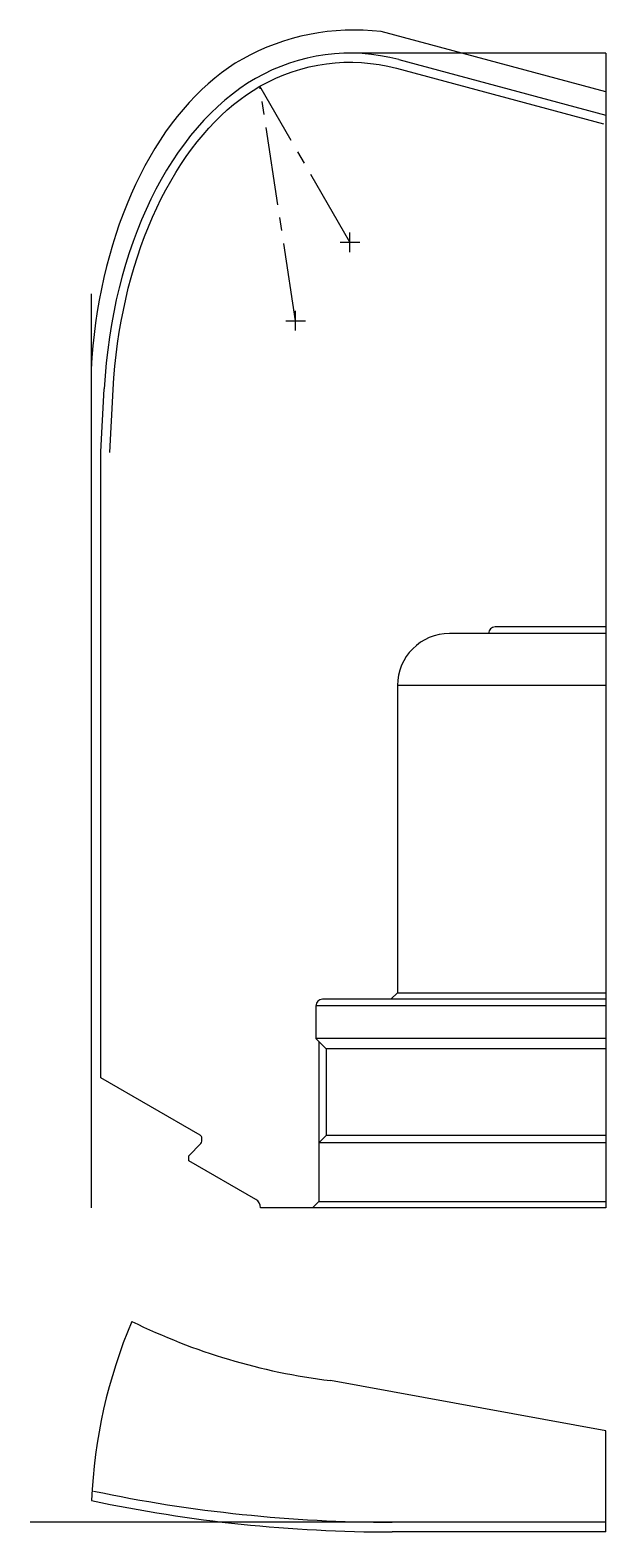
# Model space of a CAD drawing. Header units: inches. Extents: x 142.4 to 229.7, y -55.2 to 11.6.
# Drawn here: x 158.92 to 164.44, y -19.18 to -4.78 of the extents above; entities that cross this region are included whole.
import ezdxf

# ---------------------------------------------------------------- set-up
doc = ezdxf.new("R2010")
doc.units = ezdxf.units.IN
doc.header["$MEASUREMENT"] = 0
doc.linetypes.add('CENTER2', pattern=[1.125, 0.75, -0.125, 0.125, -0.125])
doc.layers.add('CLine', color=5, linetype='CENTER2')

# ---------------------------------------------------------------- blocks, each defined once
blk = doc.blocks.new('CMark')
at = {"layer": 'CLine'}
for p, q in [((-0.094, 0), (0.094, 0)), ((0, 0.094), (0, -0.094))]:
    blk.add_line(p, q, dxfattribs=at)

msp = doc.modelspace()

# ---------------------------------------------------------------- linework, layer by layer
for p, q in [((164.44254, -5.00584), (161.9875, -5.00584)), ((164.44254, -5.00584), (164.44254, -16.07524)), ((162.45661, -5.0676), (164.44254, -5.59973)), ((159.50504, -7.31174), (159.50504, -16.07524)), ((159.59879, -8.82843), (159.631, -8.22384)), ((159.59879, -14.82843), (159.59879, -8.82843)), ((164.44254, -10.50584), (163.38004, -10.50584)), ((163.31754, -10.56834), (162.94254, -10.56834)), ((164.44254, -10.56834), (163.31754, -10.56834)), ((164.44254, -11.06834), (162.44254, -11.06834)), ((162.44254, -11.06834), (162.44254, -14.01274)), ((162.38004, -14.07524), (161.72379, -14.07524)), ((162.44254, -14.01274), (162.38004, -14.07524)), ((164.44254, -14.07524), (162.38004, -14.07524)), ((162.44254, -14.01274), (164.44254, -14.01274)), ((164.44254, -14.13774), (161.66129, -14.13774)), ((161.66129, -14.13774), (161.66129, -14.45024)), ((164.44254, -14.45024), (161.66129, -14.45024)), ((161.66129, -14.45024), (161.76019, -14.54914)), ((161.69254, -15.44774), (161.69254, -14.48149)), ((164.44254, -14.54914), (161.76019, -14.54914)), ((161.76019, -14.54914), (161.76019, -15.38009)), ((160.55192, -15.37872), (159.59879, -14.82843)), ((161.76019, -15.38009), (161.69004, -15.45024)), ((164.44254, -15.38009), (161.76019, -15.38009)), ((160.44254, -15.57524), (160.55839, -15.45939)), ((160.56754, -15.43729), (160.56754, -15.40578)), ((164.44254, -15.45024), (161.69004, -15.45024)), ((161.69004, -15.45024), (161.69004, -16.01274)), ((160.44254, -15.62418), (160.44254, -15.57524)), ((161.08317, -15.99405), (160.44254, -15.62418)), ((161.62754, -16.07524), (161.13004, -16.07524)), ((161.69004, -16.01274), (161.62754, -16.07524)), ((164.44254, -16.07524), (161.62754, -16.07524)), ((161.69004, -16.01274), (164.44254, -16.01274)), ((164.44254, -18.21325), (161.79948, -17.73025)), ((164.44254, -19.182), (164.44254, -18.21325)), ((164.44254, -19.08825), (158.91929, -19.08825)), ((164.44254, -19.182), (164.44254, -19.08825)), ((164.44254, -19.182), (162.39254, -19.182))]:
    msp.add_line(p, q)
at = {"color": 1}
for points in [[(164.44254, -5.37668), (162.28648, -4.79896, 0.15669395), (160.95532, -5.06187), (160.88797, -5.10246), (160.8215, -5.14646), (160.75598, -5.19381), (160.69147, -5.24446), (160.62805, -5.29833), (160.56577, -5.35538), (160.5047, -5.41555), (160.44492, -5.47878), (160.38648, -5.54502), (160.32946, -5.6142), (160.27395, -5.68629), (160.21999, -5.7612), (160.16764, -5.83884), (160.11694, -5.9191), (160.06792, -6.0019), (160.02064, -6.08712), (159.97512, -6.17468), (159.93143, -6.26448), (159.88959, -6.35642), (159.84965, -6.4504), (159.81165, -6.54632), (159.77564, -6.64409), (159.74166, -6.74362), (159.70974, -6.84479), (159.67994, -6.94753), (159.6523, -7.05172), (159.62685, -7.15727), (159.60365, -7.26409), (159.58272, -7.37207), (159.56406, -7.48106), (159.54766, -7.59095), (159.53355, -7.7016), (159.52173, -7.81292), (159.51223, -7.92477), (159.50507, -8.03704)], [(159.68507, -8.83303), (159.71728, -8.22843), (159.72433, -8.11796), (159.73367, -8.00791), (159.7453, -7.89842), (159.75919, -7.78958), (159.77531, -7.68153), (159.79366, -7.57437), (159.8142, -7.46823), (159.83694, -7.36322), (159.86183, -7.25945), (159.88887, -7.15706), (159.91805, -7.05616), (159.94931, -6.95687), (159.98261, -6.85928), (160.0179, -6.76348), (160.05512, -6.66957), (160.09424, -6.57763), (160.13519, -6.48777), (160.17792, -6.40008), (160.2224, -6.31465), (160.26856, -6.23158), (160.31636, -6.15095), (160.36575, -6.07287), (160.41668, -5.99743), (160.46909, -5.92473), (160.52294, -5.85485), (160.57816, -5.78787), (160.63466, -5.72384), (160.69237, -5.66282), (160.75121, -5.60483), (160.81113, -5.54995), (160.87204, -5.4982), (160.93387, -5.44965), (160.99657, -5.40433), (161.06004, -5.36231), (161.12445, -5.32349, -0.19891237), (162.43424, -5.15105), (164.42018, -5.68318)]]:
    msp.add_lwpolyline(points, format="xyb", dxfattribs=at)
for centre, radius, start, end in [((161.9875, -6.81834), 1.8125, 75, 120), ((163.38004, -10.56834), 0.0625, 90, 180), ((162.94254, -11.06834), 0.5, 90, 180), ((161.72379, -14.13774), 0.0625, 90, 180), ((160.53629, -15.40578), 0.03125, 0, 60), ((160.53629, -15.43729), 0.03125, 315, 0), ((161.03629, -16.07524), 0.09375, 0, 60), ((164.44254, -19.08825), 4.9375, 157.05414, 177.604764), ((162.5184, -11.83632), 5.93762, 243.787281, 263.04554), ((162.39254, -5.182), 14, 258.115359, 270)]:
    msp.add_arc(centre, radius, start, end)
msp.add_arc((162.39254, -5.182), 13.90625, 258.115359, 270, dxfattribs=at)
msp.add_ellipse((161.84734, -8.51231), major_axis=(0, 3.4764), ratio=0.63974561, start_param=0.35166937, end_param=1.48772043)
at = {"layer": 'CLine'}
for p in [(161.9875, -6.81834), (161.46567, -7.57066)]:
    msp.add_line(p, (161.12445, -5.32349), dxfattribs=at)

# ---------------------------------------------------------------- block references
at = {"rotation": 90}
for p in [(161.9875, -6.81834), (161.46567, -7.57066)]:
    msp.add_blockref('CMark', p, dxfattribs=at)

doc.saveas('drawing.dxf')
